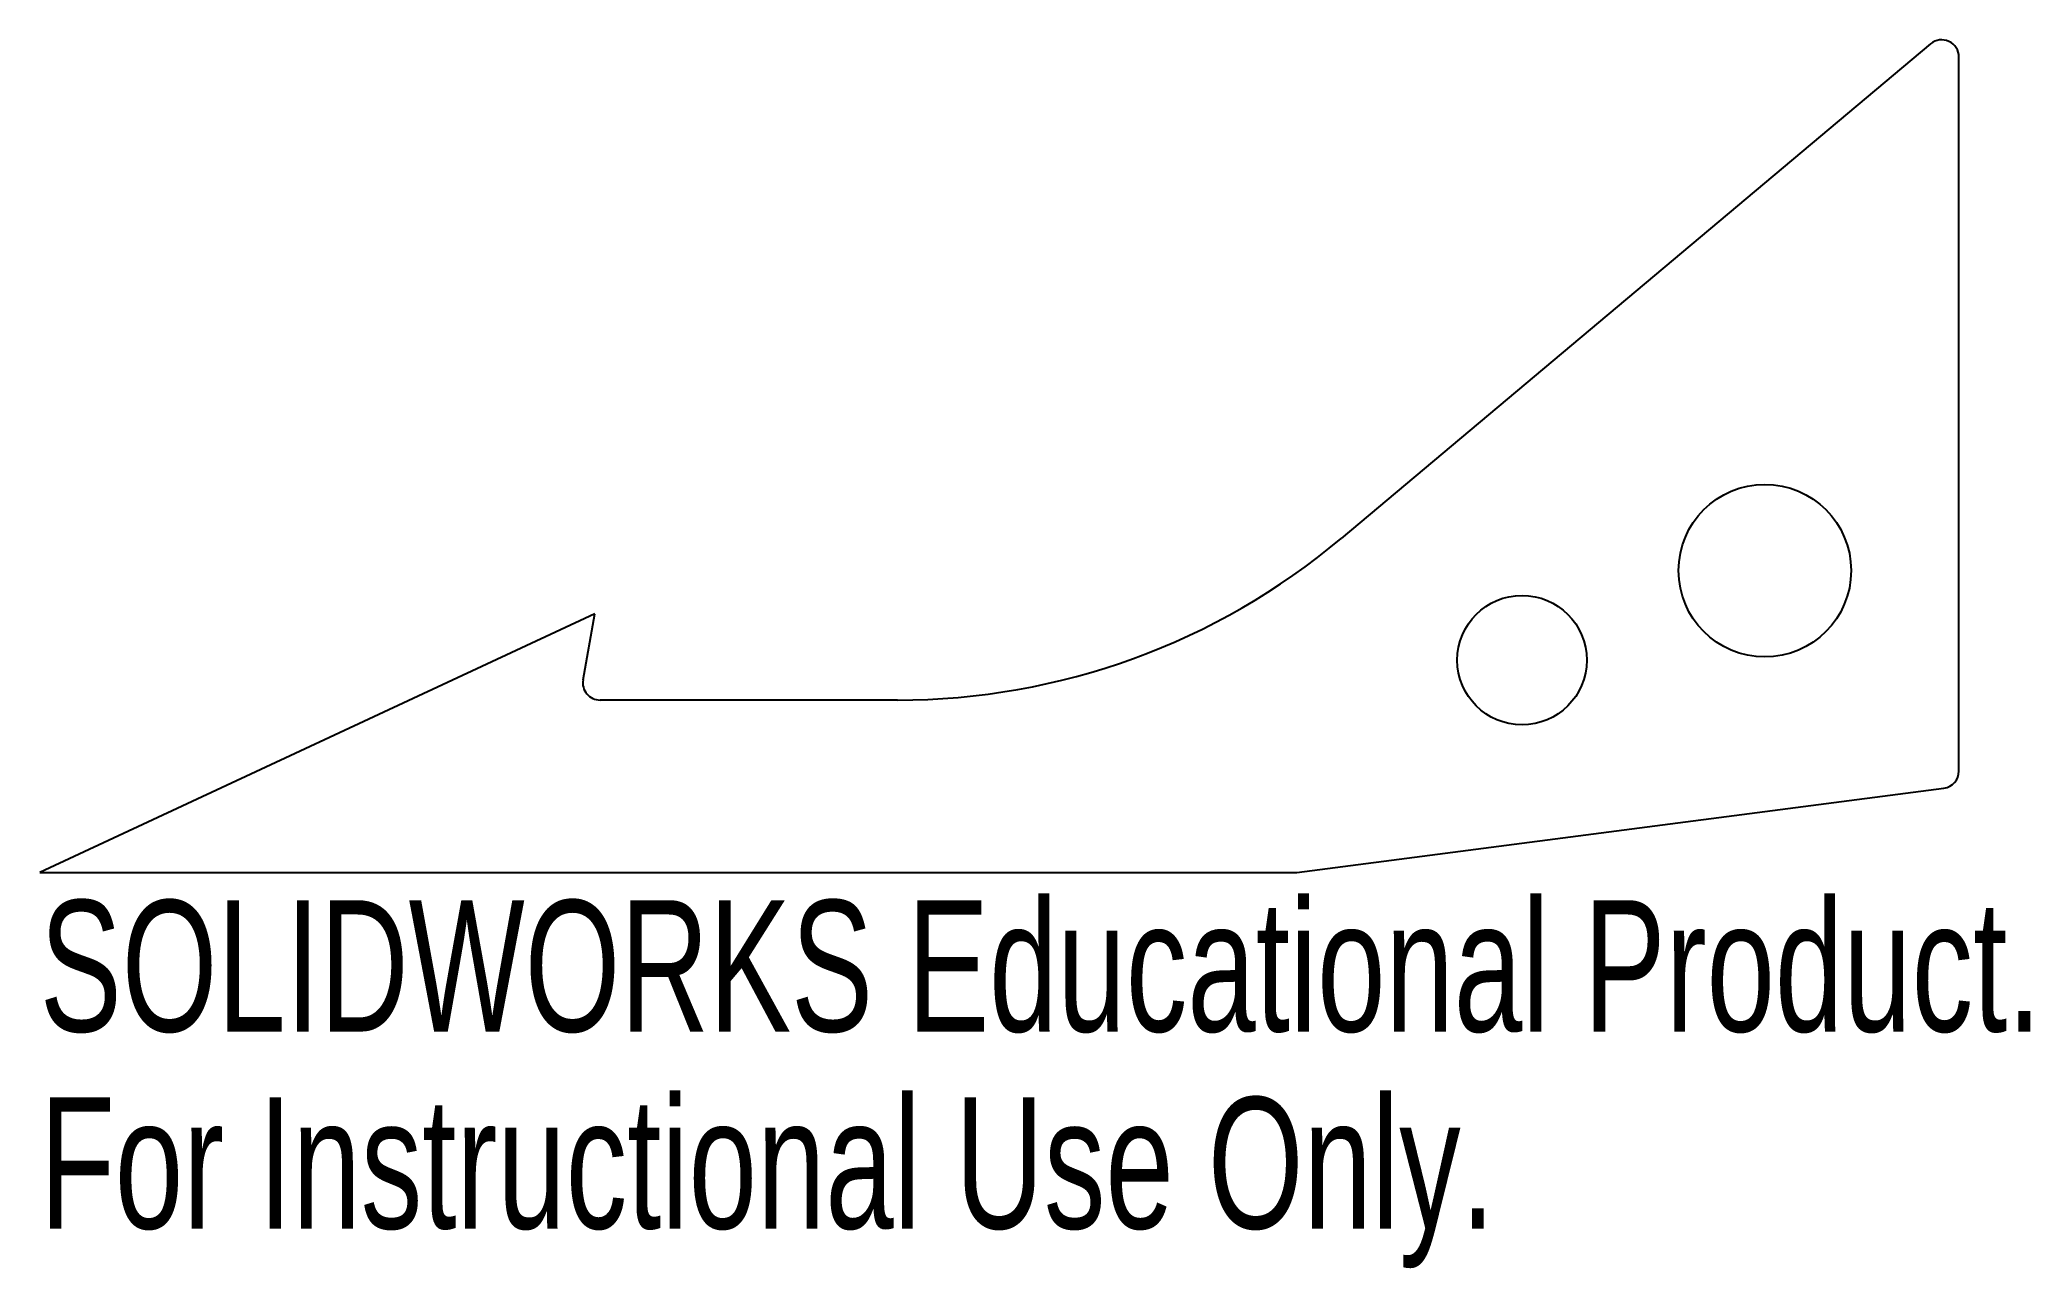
# Model space of a CAD drawing. Header units: inches. Extents: x -4.32 to -1.44, y -0.57 to 1.21.
import ezdxf

# ---------------------------------------------------------------- set-up
doc = ezdxf.new("R2010")
doc.units = ezdxf.units.IN
doc.header["$MEASUREMENT"] = 0
doc.styles.add('SLDTEXTSTYLE0', font='TXT', dxfattribs={"width": 0.7})

msp = doc.modelspace()

# ---------------------------------------------------------------- linework, layer by layer
at = {"color": 7, "linetype": 'Continuous', "lineweight": 25}
for p, q in [((-1.5816, 1.2009), (-2.436, 0.484)), ((-1.5406, 0.147), (-1.5406, 1.1817)), ((-3.5176, 0.375), (-4.3218, 0)), ((-3.5345, 0.2793), (-3.5176, 0.375)), ((-3.0788, 0.25), (-3.5099, 0.25)), ((-2.5, 0), (-1.5623, 0.1222)), ((-4.3218, 0), (-2.5, 0))]:
    msp.add_line(p, q, dxfattribs=at)
for centre, radius in [((-1.8218, 0.4375), 0.125), ((-2.1737, 0.3078), 0.0938)]:
    msp.add_circle(centre, radius, dxfattribs=at)
for centre, radius, start, end in [((-1.5655, 1.1817), 0.025, 0, 130), ((-3.0788, 1.25), 1, 270, 310), ((-3.5099, 0.275), 0.025, 170, 270), ((-1.5655, 0.147), 0.025, 277.4229, 0)]:
    msp.add_arc(centre, radius, start, end, dxfattribs=at)

# ---------------------------------------------------------------- texts
at = {"color": 7, "linetype": 'Continuous', "char_height": 0.1903, "attachment_point": 1, "style": 'SLDTEXTSTYLE0'}
for s, insert in [('SOLIDWORKS Educational Product.', (-4.3218, -0.0401)), ('For Instructional Use Only.', (-4.3218, -0.3256))]:
    msp.add_mtext(s, dxfattribs=dict(at, insert=insert))

doc.saveas('drawing.dxf')
